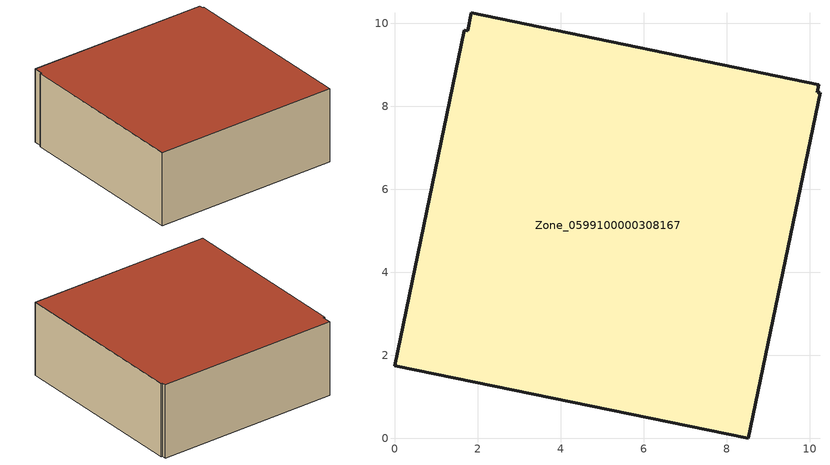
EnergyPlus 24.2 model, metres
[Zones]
Zone_0599100000308167
 floor ground (C_G): 10.22,8.51 10.18,8.33 10.25,8.32 8.52,0 0,1.75 1.68,9.83 1.76,9.81 1.85,10.25 z0
 wall outside (C_F): 10.22,8.51 1.85,10.25 1.76,9.81 1.68,9.83 0,1.75 8.52,0 10.25,8.32 10.18,8.33 10.22,8.51 z0:3.47
 roof outside (C_R): 10.18,8.33 10.22,8.51 1.85,10.25 1.76,9.81 1.68,9.83 0,1.75 8.52,0 10.25,8.32 z3.47
[BUILDING]
Pand.0599100000308167: North Axis=0; Terrain=City; Loads Convergence Tolerance Value=0.04; Temperature Convergence Tolerance Value=0.4; Solar Distribution=FullExterior; Maximum Number of Warmup Days=25; Minimum Number of Warmup Days=1
[Site:Location]
Rotterdam.The.Hague.AP_ZH_NLD Design_Conditions: Latitude=51.96; Longitude=4.45; Time Zone=1; Elevation=-4.5
[SITE:GROUNDTEMPERATURE:BUILDINGSURFACE]
18, 18, 18, 18, 18, 18, 18, 18, 18, 18, 18, 18
[MATERIAL] Thermal Absorptance=0.9; Solar Absorptance=0.7; Visible Absorptance=0.7
Name | Roughness | Thickness | Conductivity | Density | Specific Heat
G.TC.1946-1964 | MediumSmooth | 0.15 | 1 | 540 | 1210
F.TC.1946-1964 | Rough | 0.3 | 0.857143 | 1920 | 840
R.TC.1946-1964 | MediumRough | 0.2 | 0.235294 | 1500 | 1000
[CONSTRUCTION]
C_G: G.TC.1946-1964
C_F: F.TC.1946-1964
C_R: R.TC.1946-1964
[ZONE]
Zone_0599100000308167: Type=1; Multiplier=1; Ceiling Height=Autocalculate; Volume=Autocalculate; Floor Area=autocalculate; Part of Total Floor Area=Yes
[ZONEINFILTRATION:DESIGNFLOWRATE]
Infil_Zone_0599100000308167: Zone or ZoneList or Space or SpaceList=Zone_0599100000308167; Schedule=AlwaysOn; Design Flow Rate Calculation Method=Flow/Area; Flow Rate per Floor Area=0.003; Constant Term Coefficient=1; Temperature Term Coefficient=0; Velocity Term Coefficient=0; Velocity Squared Term Coefficient=0
[HVACTEMPLATE:ZONE:IDEALLOADSAIRSYSTEM]
Zone_0599100000308167: Maximum Heating Supply Air Temperature=50; Minimum Cooling Supply Air Temperature=13; Maximum Heating Supply Air Humidity Ratio=0.0156; Minimum Cooling Supply Air Humidity Ratio=0.0077; Heating Limit=NoLimit; Cooling Limit=NoLimit; Dehumidification Control Type=ConstantSensibleHeatRatio; Cooling Sensible Heat Ratio=0.7; Dehumidification Setpoint=60; Humidification Control Type=None; Humidification Setpoint=30; Outdoor Air Method=None; Outdoor Air Flow Rate per Person=0.00944; Outdoor Air Flow Rate per Zone Floor Area=0; Outdoor Air Flow Rate per Zone=0; Demand Controlled Ventilation Type=None; Outdoor Air Economizer Type=NoEconomizer; Heat Recovery Type=None; Sensible Heat Recovery Effectiveness=0.7; Latent Heat Recovery Effectiveness=0.65
[ZONECONTROL:THERMOSTAT]
ThermostatControl_Zone_0599100000308167: Zone or ZoneList=Zone_0599100000308167; Control Type Schedule=DualSetpointControlType; Control 1=Thermostat_Zone_0599100000308167; Temperature Difference Between Cutout And Setpoint=0
[THERMOSTATSETPOINT:DUALSETPOINT]
Thermostat_Zone_0599100000308167: Heating Setpoint Temperature Schedule=HeatingSetpoint_Zone_0599100000308167; Cooling Setpoint Temperature Schedule=CoolingSetpoint_Zone_0599100000308167
[SCHEDULE:COMPACT]
HeatingSetpoint_Zone_0599100000308167: Through: 12/31, For: AllDays, Until: 24:00, 21
CoolingSetpoint_Zone_0599100000308167: Through: 12/31, For: AllDays, Until: 24:00, 24
DualSetpointControlType: Through: 12/31, For: AllDays, Until: 24:00, 4
AlwaysOn: Through: 12/31, For: AllDays, Until: 24:00, 1
